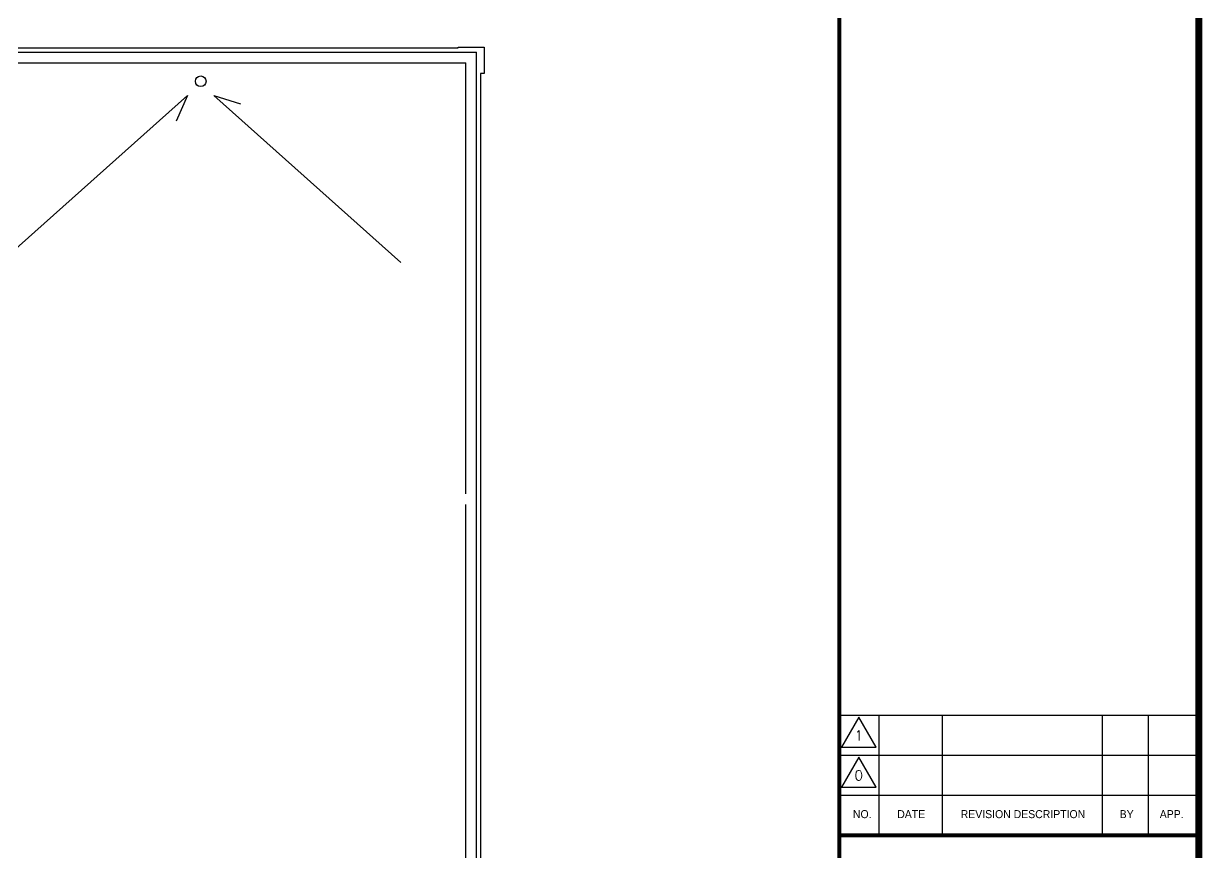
# Model space of a CAD drawing. Header units: millimetres. Extents: x 83956 to 461956, y 36707 to 125807.
# Drawn here: x 311990 to 334139, y 49615 to 65186 of the extents above; entities that cross this region are included whole.
import ezdxf
from ezdxf.enums import TextEntityAlignment as Align

# ---------------------------------------------------------------- set-up
doc = ezdxf.new("R2010")
doc.units = ezdxf.units.MM
doc.header["$LTSCALE"] = 100
doc.header["$MEASUREMENT"] = 0
doc.layers.get('0').update_dxf_attribs({"linetype": 'CONTINUOUS'})
doc.layers.add('ARCH', color=9, linetype='CONTINUOUS')
doc.layers.add('FORM', color=8, linetype='CONTINUOUS')
doc.styles.add('GHS', font='romans.shx', dxfattribs={"bigfont": 'ghs.shx'})
doc.styles.add('TITLE', font='Gulim.ttf')

# ---------------------------------------------------------------- blocks, each defined once
blk = doc.blocks.new('PMC-FORMV')
at = {"layer": 'FORM'}
for p, q in [((36236, 10324), (40740, 10324)), ((36738, 8820), (36738, 10324)), ((37531, 8820), (37531, 10324)), ((39537, 8820), (39537, 10324)), ((40113, 8820), (40113, 10324)), ((36236, 9823), (40740, 9823)), ((36236, 9322), (40740, 9322))]:
    blk.add_line(p, q, dxfattribs=at)
at = {"layer": 'FORM', "const_width": 90.2}
blk.add_lwpolyline([(1544, 975), (1544, 28725), (40744, 28725), (40744, 975)], close=True, dxfattribs=at)
at = {"layer": 'FORM', "const_width": 50.1}
for points in [[(36240, 975), (36240, 28725)], [(36236, 8820), (40740, 8820)]]:
    blk.add_lwpolyline(points, dxfattribs=at)
at = {"layer": 'FORM'}
for points in [[(36487, 10299), (36270, 9923), (36704, 9923)], [(36487, 9798), (36270, 9422), (36704, 9422)]]:
    blk.add_lwpolyline(points, close=True, dxfattribs=at)
for s, height, style, p in [('1', 125, 'GHS', (36484, 10071)), ('0', 125, 'GHS', (36484, 9570)), ('NO.', 100.3, 'TITLE', (36528, 9085)), ('DATE', 100.3, 'TITLE', (37141, 9085)), ('REVISION DESCRIPTION', 100.27, 'TITLE', (38541, 9085)), ('BY', 100.3, 'TITLE', (39840, 9085)), ('APP.', 100.3, 'TITLE', (40404, 9085))]:
    blk.add_text(s, height=height, dxfattribs=dict(at, style=style)).set_placement(p, align=Align.MIDDLE)

msp = doc.modelspace()

# ---------------------------------------------------------------- linework, layer by layer
msp.add_lwpolyline([(275272, 79795), (327316, 79795), (327316, 38170), (275272, 38170)], close=True)
at = {"layer": 'ARCH', "linetype": 'ByBlock', "ltscale": 2}
for p, q in [((301578, 64730), (320153, 64730)), ((320153, 64730), (320153, 64740)), ((320153, 64740), (320643, 64740)), ((320643, 64740), (320643, 64250)), ((320578, 64250), (320578, 45270)), ((320643, 64250), (320578, 64250))]:
    msp.add_line(p, q, dxfattribs=at)
at = {"layer": 'ARCH', "ltscale": 2}
for p, q in [((301600, 64650), (320498, 64650)), ((320498, 45850), (320498, 64650)), ((301656, 64450), (320298, 64450)), ((320298, 56350), (320298, 64450)), ((311556, 60697), (315071, 63832)), ((315071, 63832), (314859, 63353)), ((319080, 60697), (315564, 63832)), ((315564, 63832), (316065, 63676)), ((320298, 46050), (320298, 56150))]:
    msp.add_line(p, q, dxfattribs=at)
at = {"layer": 'ARCH', "linetype": 'ByBlock', "ltscale": 2}
msp.add_circle((315318, 64102), 100, dxfattribs=at)

# ---------------------------------------------------------------- block references
at = {"layer": 'FORM', "xscale": 1.5, "yscale": 1.5, "zscale": 1.5}
msp.add_blockref('PMC-FORMV', (272956, 36707), dxfattribs=at)

doc.saveas('drawing.dxf')
